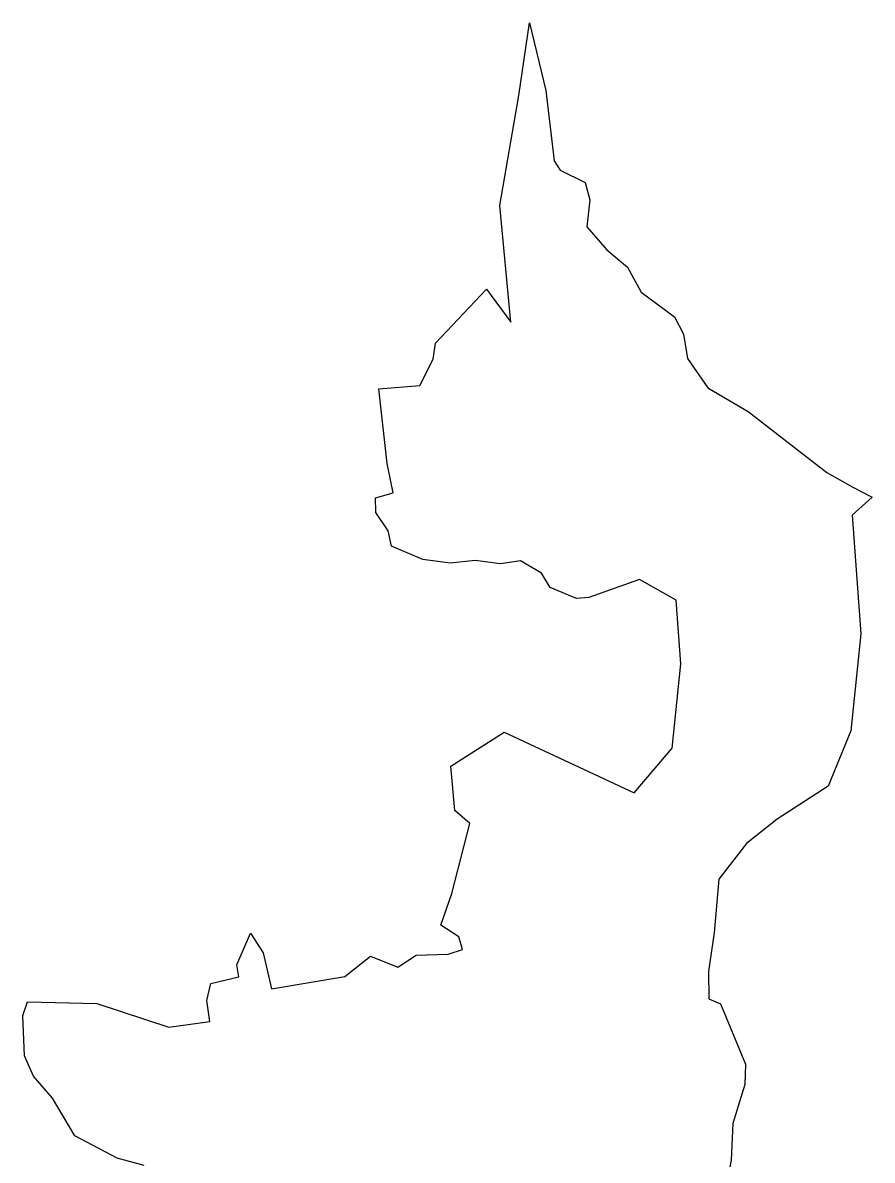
# Model space of a CAD drawing. Header units: metres. Extents: x 319160 to 322474, y 1847609 to 1853758.
# Drawn here: x 320177 to 322474, y 1850683 to 1853758 of the extents above; entities that cross this region are included whole.
import ezdxf

# ---------------------------------------------------------------- set-up
doc = ezdxf.new("R2010")
doc.units = ezdxf.units.M
doc.layers.add('village', color=3, linetype='Continuous')

msp = doc.modelspace()

# ---------------------------------------------------------------- linework, layer by layer
at = {"layer": 'village', "color": 3, "true_color": 0x00ff00}
msp.add_polyline3d([(320504.8, 1850669.2, 0), (320432.2, 1850688.9, 0), (320317, 1850749.5, 0), (320257.3, 1850851.3, 0), (320205.5, 1850910.9, 0), (320181.5, 1850965.1, 0), (320176.6, 1851074.6, 0), (320189.8, 1851111.1, 0), (320377.3, 1851107.1, 0), (320571.7, 1851042.5, 0), (320682.7, 1851058.2, 0), (320674.4, 1851114.8, 0), (320684.8, 1851160.8, 0), (320760.7, 1851179, 0), (320755.5, 1851211.1, 0), (320792, 1851297.4, 0), (320826.6, 1851244, 0), (320848.8, 1851147, 0), (321047.8, 1851180, 0), (321117.2, 1851235.3, 0), (321190.6, 1851205.4, 0), (321240.7, 1851237.3, 0), (321327.1, 1851240.2, 0), (321365.9, 1851253.1, 0), (321355.5, 1851286.8, 0), (321307.1, 1851318.5, 0), (321337.2, 1851403.9, 0), (321385.2, 1851593.9, 0), (321345.1, 1851628.7, 0), (321334.3, 1851748.8, 0), (321478.6, 1851840.5, 0), (321829.8, 1851676.1, 0), (321932.3, 1851796.7, 0), (321956.4, 1852024.6, 0), (321943.9, 1852197.5, 0), (321844, 1852252.7, 0), (321707.2, 1852204.7, 0), (321673.8, 1852201.3, 0), (321602.6, 1852231, 0), (321579.3, 1852270.4, 0), (321522.8, 1852303, 0), (321468.4, 1852295.5, 0), (321400.1, 1852304.1, 0), (321332, 1852297.2, 0), (321258.7, 1852306.7, 0), (321173.7, 1852342.9, 0), (321165.1, 1852384.7, 0), (321131.8, 1852434, 0), (321130.9, 1852473.6, 0), (321178, 1852487.1, 0), (321161.8, 1852566.3, 0), (321139.1, 1852768.1, 0), (321250, 1852777.7, 0), (321286, 1852848.2, 0), (321292.8, 1852891.4, 0), (321430.6, 1853037.6, 0), (321496, 1852948.7, 0), (321466.7, 1853264, 0), (321517.6, 1853560.8, 0), (321546.9, 1853757.9, 0), (321590.9, 1853574.6, 0), (321613.8, 1853384.6, 0), (321629.6, 1853359.2, 0), (321697.4, 1853326.5, 0), (321709.9, 1853279.1, 0), (321702.1, 1853205.8, 0), (321755.7, 1853143.7, 0), (321812.2, 1853096.9, 0), (321848.8, 1853029.7, 0), (321938.7, 1852963.4, 0), (321963.7, 1852915.7, 0), (321973.8, 1852850.2, 0), (322029.2, 1852771.3, 0), (322138.4, 1852706.7, 0), (322350.7, 1852541.8, 0), (322421.4, 1852503, 0), (322473.7, 1852475.7, 0), (322419, 1852427.3, 0), (322442.8, 1852106.1, 0), (322415.4, 1851844, 0), (322354.3, 1851694.6, 0), (322216.8, 1851605.6, 0), (322134.1, 1851539.4, 0), (322059.1, 1851442.7, 0), (322046.3, 1851297.5, 0), (322030.9, 1851193.9, 0), (322031.6, 1851119.8, 0), (322063.2, 1851105.6, 0), (322131.2, 1850943, 0), (322129.1, 1850888, 0), (322096.5, 1850782.6, 0), (322091.9, 1850683.2, 0), (322069.6, 1850567, 0)], dxfattribs=at)

doc.saveas('drawing.dxf')
